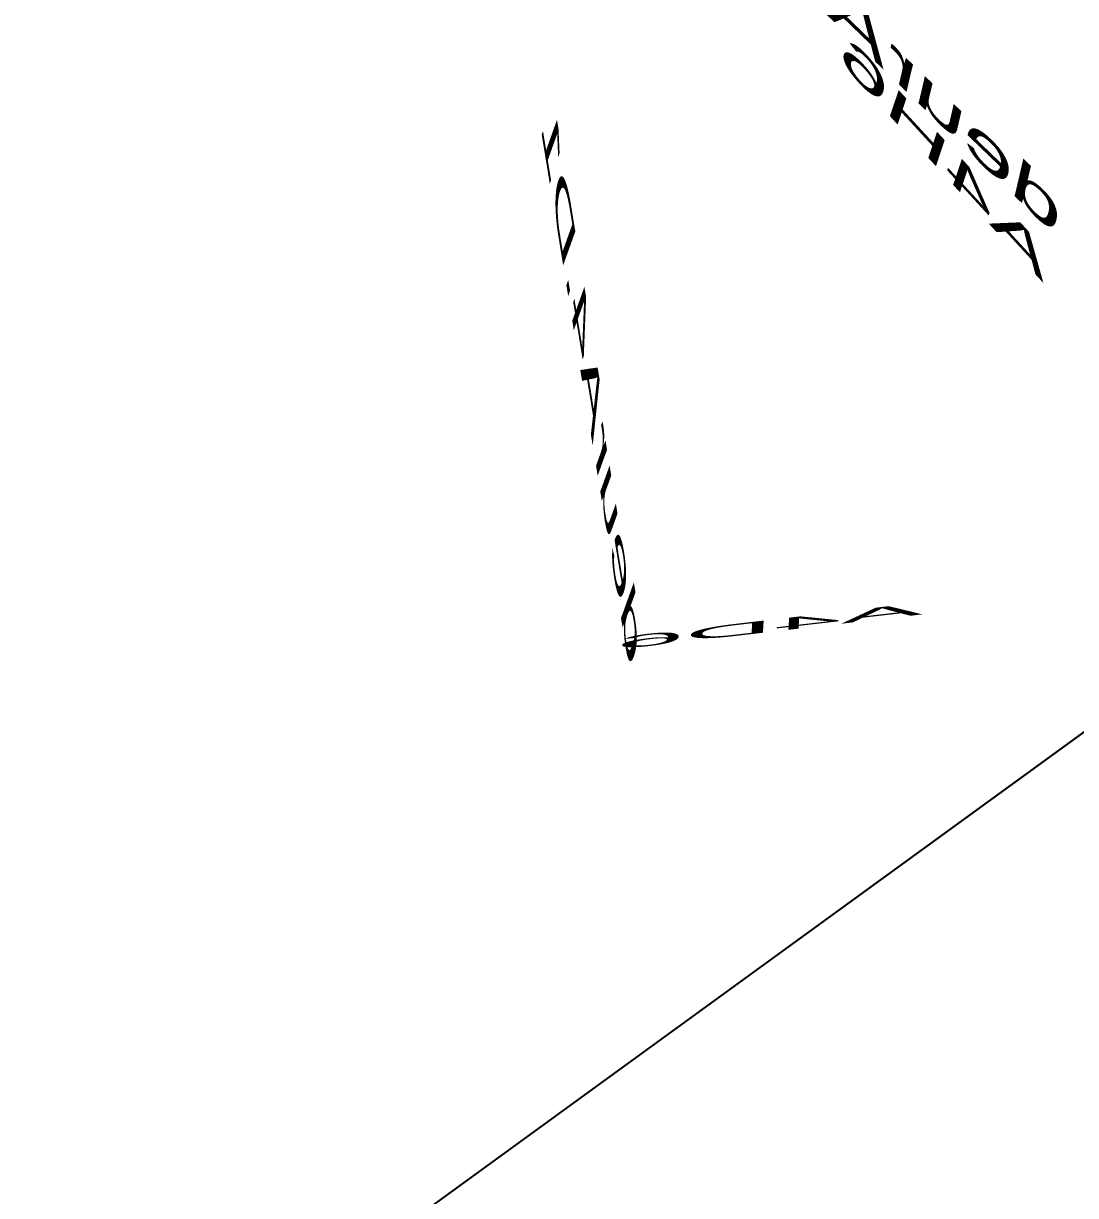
# Model space of a CAD drawing. Extents: x -5084 to 35011, y -26194 to 15088.
# Drawn here: x 6236 to 6967, y 4744 to 5558 of the extents above; entities that cross this region are included whole.
import ezdxf

# ---------------------------------------------------------------- set-up
doc = ezdxf.new("R2010")
doc.units = 0
doc.header["$MEASUREMENT"] = 0
for name, color, linetype in [('08-text.deurA', 7, 'CONTINUOUS'), ('08-text.segA', 7, 'CONTINUOUS'), ('65_SEGA_PLINES', 5, 'CONTINUOUS'), ('80_DOORS_A_FRAME', 7, 'CONTINUOUS'), ('81_DOORS_A_DIAGHOR', 7, 'CONTINUOUS')]:
    doc.layers.add(name, color=color, linetype=linetype)

msp = doc.modelspace()

# ---------------------------------------------------------------- linework, layer by layer
at = {"layer": '65_SEGA_PLINES', "color": 2, "extrusion": (-0.740843, -0.639307, 0.206007)}
msp.add_lwpolyline([(-1067.94, 6586.89), (-1057.68, 6193.12), (689.07, 6462.76), (689.26, 6473.82), (608.33, 6479.15), (-40.88, 6521.88), (-303.45, 6538.85), (-567.81, 6555.7), (-965.16, 6580.57), (-1067.94, 6586.89)], dxfattribs=at)
at = {"layer": '65_SEGA_PLINES', "extrusion": (-0.736761, -0.624777, 0.258528)}
msp.add_lwpolyline([(-1132.85, 6583.7), (-1133.23, 6594.6), (612.98, 6867.75), (605.42, 6478.76), (-1132.85, 6583.7)], dxfattribs=at)
at = {"layer": '65_SEGA_PLINES', "extrusion": (0.116548, -0.984638, 0.130022)}
msp.add_lwpolyline([(7619.9, 5280), (5016.2, 5341.07), (5014.61, 5330.33), (7532.76, 4904.67), (7565.73, 5046.69), (7619.9, 5280)], dxfattribs=at)
msp.add_lwpolyline([(7619.9, 5280), (5016.2, 5341.07), (5014.61, 5330.33), (7532.76, 4904.67), (7565.73, 5046.69), (7619.9, 5280)], dxfattribs=at)
at = {"layer": '65_SEGA_PLINES', "color": 2, "extrusion": (-0.114612, 0.993401, -0.004186)}
msp.add_lwpolyline([(-7607.27, 4799.56), (-7596.53, 4802.23), (-7572.13, 4808.28), (-7547.66, 4814.3), (-7523.14, 4820.29), (-7498.6, 4826.25), (-7474.05, 4832.17), (-7449.51, 4838.05), (-7425, 4843.89), (-7400.53, 4849.68), (-7376.88, 4855.24), (-7353.25, 4860.75), (-7329.61, 4866.23), (-7305.93, 4871.68), (-7282.24, 4877.1), (-7258.57, 4882.46), (-7234.89, 4887.79), (-7211.18, 4893.08), (-7200, 4895.57), (-7180.93, 4899.78), (-7161.8, 4903.98), (-7142.63, 4908.16), (-7123.45, 4912.32), (-7104.25, 4916.45), (-7085.07, 4920.56), (-7065.92, 4924.64), (-7046.81, 4928.68), (-7027.38, 4932.76), (-7007.96, 4936.81), (-6988.54, 4940.84), (-6969.13, 4944.84), (-6949.71, 4948.81), (-6930.28, 4952.76), (-6910.84, 4956.69), (-6891.37, 4960.59), (-6875.33, 4963.79), (-6859.29, 4966.97), (-6843.24, 4970.13), (-6827.19, 4973.28), (-6811.14, 4976.41), (-6795.08, 4979.53), (-6779.02, 4982.62), (-6762.96, 4985.7), (-6748.26, 4988.51), (-6733.56, 4991.3), (-6713.5, 4995.08), (-6693.45, 4998.83), (-6673.39, 5002.56), (-6653.33, 5006.26), (-6633.26, 5009.94), (-6613.18, 5013.59), (-6593.1, 5017.22), (-6573.02, 5020.82), (-6552.66, 5024.45), (-6532.3, 5028.05), (-6511.94, 5031.62), (-6491.58, 5035.17), (-6471.21, 5038.69), (-6450.84, 5042.19), (-6430.46, 5045.66), (-6410.07, 5049.11), (-6394.99, 5051.64), (-6379.9, 5054.16), (-6364.81, 5056.67), (-6349.72, 5059.17), (-6323.42, 5063.48), (-6297.11, 5067.76), (-6270.8, 5071.99), (-6244.48, 5076.19), (-6223.47, 5079.51), (-6202.45, 5082.81), (-6181.42, 5086.08), (-6160.38, 5089.33), (-6139.34, 5092.55), (-6118.3, 5095.75), (-6097.26, 5098.92), (-6076.22, 5102.07), (-6048.09, 5106.25), (-6019.99, 5110.37), (-5991.87, 5114.46), (-5963.73, 5118.51), (-5934.64, 5122.64), (-5905.54, 5126.74), (-5883.87, 5129.76), (-5862.14, 5132.76), (-5840.42, 5135.75), (-5818.73, 5138.7), (-5797.05, 5141.63), (-5775.31, 5144.55), (-5753.57, 5147.44), (-5731.87, 5150.3), (-5699.32, 5154.55), (-5666.76, 5158.75), (-5634.2, 5162.89), (-5601.62, 5166.98), (-5572.92, 5170.53), (-5544.22, 5174.04), (-5515.51, 5177.52), (-5486.79, 5180.95), (-5458.81, 5184.27), (-5430.81, 5187.55), (-5402.81, 5190.8), (-5374.82, 5194.02), (-5346.82, 5197.21), (-5318.81, 5200.37), (-5290.79, 5203.49), (-5262.78, 5206.58), (-5240.16, 5209.05), (-5210.81, 5212.22), (-5181.46, 5215.35), (-5152.1, 5218.44), (-5122.74, 5221.5), (-5093.38, 5224.52), (-5064.02, 5227.51), (-5034.65, 5230.46), (-5005.27, 5233.38), (-5003.39, 4836.8), (-7607.1, 4776.26), (-7607.27, 4799.56)], dxfattribs=at)
msp.add_lwpolyline([(-7607.27, 4799.56), (-7596.53, 4802.23), (-7572.13, 4808.28), (-7547.66, 4814.3), (-7523.14, 4820.29), (-7498.6, 4826.25), (-7474.05, 4832.17), (-7449.51, 4838.05), (-7425, 4843.89), (-7400.53, 4849.68), (-7376.88, 4855.24), (-7353.25, 4860.75), (-7329.61, 4866.23), (-7305.93, 4871.68), (-7282.24, 4877.1), (-7258.57, 4882.46), (-7234.89, 4887.79), (-7211.18, 4893.08), (-7200, 4895.57), (-7180.93, 4899.78), (-7161.8, 4903.98), (-7142.63, 4908.16), (-7123.45, 4912.32), (-7104.25, 4916.45), (-7085.07, 4920.56), (-7065.92, 4924.64), (-7046.81, 4928.68), (-7027.38, 4932.76), (-7007.96, 4936.81), (-6988.54, 4940.84), (-6969.13, 4944.84), (-6949.71, 4948.81), (-6930.28, 4952.76), (-6910.84, 4956.69), (-6891.37, 4960.59), (-6875.33, 4963.79), (-6859.29, 4966.97), (-6843.24, 4970.13), (-6827.19, 4973.28), (-6811.14, 4976.41), (-6795.08, 4979.53), (-6779.02, 4982.62), (-6762.96, 4985.7), (-6748.26, 4988.51), (-6733.56, 4991.3), (-6713.5, 4995.08), (-6693.45, 4998.83), (-6673.39, 5002.56), (-6653.33, 5006.26), (-6633.26, 5009.94), (-6613.18, 5013.59), (-6593.1, 5017.22), (-6573.02, 5020.82), (-6552.66, 5024.45), (-6532.3, 5028.05), (-6511.94, 5031.62), (-6491.58, 5035.17), (-6471.21, 5038.69), (-6450.84, 5042.19), (-6430.46, 5045.66), (-6410.07, 5049.11), (-6394.99, 5051.64), (-6379.9, 5054.16), (-6364.81, 5056.67), (-6349.72, 5059.17), (-6323.42, 5063.48), (-6297.11, 5067.76), (-6270.8, 5071.99), (-6244.48, 5076.19), (-6223.47, 5079.51), (-6202.45, 5082.81), (-6181.42, 5086.08), (-6160.38, 5089.33), (-6139.34, 5092.55), (-6118.3, 5095.75), (-6097.26, 5098.92), (-6076.22, 5102.07), (-6048.09, 5106.25), (-6019.99, 5110.37), (-5991.87, 5114.46), (-5963.73, 5118.51), (-5934.64, 5122.64), (-5905.54, 5126.74), (-5883.87, 5129.76), (-5862.14, 5132.76), (-5840.42, 5135.75), (-5818.73, 5138.7), (-5797.05, 5141.63), (-5775.31, 5144.55), (-5753.57, 5147.44), (-5731.87, 5150.3), (-5699.32, 5154.55), (-5666.76, 5158.75), (-5634.2, 5162.89), (-5601.62, 5166.98), (-5572.92, 5170.53), (-5544.22, 5174.04), (-5515.51, 5177.52), (-5486.79, 5180.95), (-5458.81, 5184.27), (-5430.81, 5187.55), (-5402.81, 5190.8), (-5374.82, 5194.02), (-5346.82, 5197.21), (-5318.81, 5200.37), (-5290.79, 5203.49), (-5262.78, 5206.58), (-5240.16, 5209.05), (-5210.81, 5212.22), (-5181.46, 5215.35), (-5152.1, 5218.44), (-5122.74, 5221.5), (-5093.38, 5224.52), (-5064.02, 5227.51), (-5034.65, 5230.46), (-5005.27, 5233.38), (-5003.39, 4836.8), (-7607.1, 4776.26), (-7607.27, 4799.56)], dxfattribs=at)
at = {"layer": '80_DOORS_A_FRAME', "extrusion": (0.743145, -0.669131, 0)}
msp.add_lwpolyline([(6541.23, 450), (8354.92, 632.52), (9485.09, 1006.21), (9349.78, 2638.5), (10052.72, 4217.27), (8830.15, 4476.69), (6571.34, 4820.41)], dxfattribs=at)
at = {"layer": '80_DOORS_A_FRAME', "extrusion": (-0.587785, 0.809017, 0)}
msp.add_lwpolyline([(-6429.15, 4815.1), (-8746.39, 4369.46), (-10030.54, 3975.7), (-9473.29, 2550.81), (-9420.87, 1015.9), (-8227.55, 592.08), (-6429.15, 450)], dxfattribs=at)
at = {"layer": '80_DOORS_A_FRAME', "extrusion": (0.985806, 0, 0.167891)}
msp.add_lwpolyline([(4884.47, -930.89), (4836.04, -533.84)], dxfattribs=at)
msp.add_lwpolyline([(4884.47, -930.89), (4836.04, -533.84)], dxfattribs=at)
msp.add_lwpolyline([(4884.47, -930.89), (4836.04, -533.84)], dxfattribs=at)
at = {"layer": '81_DOORS_A_DIAGHOR', "color": 2, "extrusion": (0.70777, 0.63344, 0.312755)}
msp.add_lwpolyline([(-860.09, -2411.21), (-860.06, -2410.2), (899.85, -1996.49), (914.07, -2417.01), (698.35, -2417.95), (610.93, -2418.24), (435.08, -2418.65), (302.72, -2418.79), (170.35, -2418.78), (37.17, -2418.6), (-96.01, -2418.21), (-229.92, -2417.61), (-296.89, -2417.22), (-363.83, -2416.76), (-422.6, -2416.31), (-481.37, -2415.8), (-540.13, -2415.24), (-633.52, -2414.24), (-690.09, -2413.56), (-746.8, -2412.83), (-860.09, -2411.21)], dxfattribs=at)
at = {"layer": '81_DOORS_A_DIAGHOR', "extrusion": (0.705976, 0.625115, 0.33291)}
msp.add_lwpolyline([(-799.27, -2166.37), (-813.01, -2592.85), (946.19, -2176.12), (946.15, -2175.16), (-799.27, -2166.37)], dxfattribs=at)

# ---------------------------------------------------------------- texts
at = {"layer": '08-text.deurA', "extrusion": (-0.705976, -0.625115, -0.33291)}
msp.add_text('deurA4.H1', height=64, rotation=166.6732, dxfattribs=at).set_placement((559.71, -2378.7, -8484.86))
at = {"layer": '08-text.deurA', "extrusion": (-0.979523, -0.09337, -0.178374)}
msp.add_text('deurA4.D1', height=64, rotation=159.21196, dxfattribs=at).set_placement((-4451.72, -832.3, -7077.08))
at = {"layer": '08-text.segA', "extrusion": (0.736761, 0.624777, -0.258528)}
msp.add_text('A4H6', height=64, rotation=351.10965, dxfattribs=at).set_placement((-390.06, 6681.05, 7295.65))
at = {"layer": '08-text.segA', "extrusion": (-0.116548, 0.984638, -0.130022)}
msp.add_text('A4D6', height=64, rotation=1.34348, dxfattribs=at).set_placement((-7418.24, 5134.69, 3669.21))

doc.saveas('drawing.dxf')
